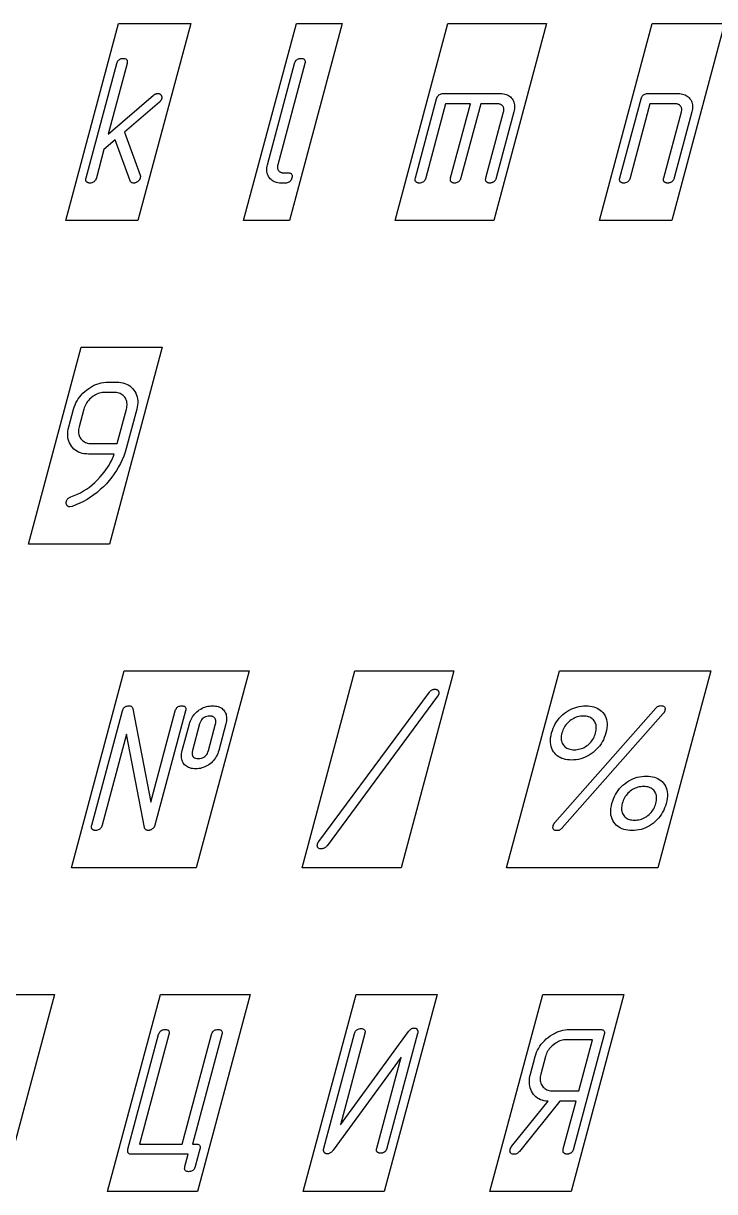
# Model space of a CAD drawing. Extents: x -1 to 349, y -110 to 9.
# Drawn here: x 90.4 to 129, y -110.4 to -45.3 of the extents above; entities that cross this region are included whole.
import ezdxf

# ---------------------------------------------------------------- set-up
doc = ezdxf.new("R2010")
doc.units = 0
for name, color, linetype in [('GOST_DIGIT', 3, 'CONTINUOUS'), ('GOST_FRAME', 4, 'CONTINUOUS'), ('GOST_LAT_LOW', 6, 'CONTINUOUS'), ('GOST_PUNCT', 5, 'CONTINUOUS'), ('GOST_SAMPLE', 2, 'CONTINUOUS')]:
    doc.layers.add(name, color=color, linetype=linetype)

msp = doc.modelspace()

# ---------------------------------------------------------------- linework, layer by layer
at = {"layer": 'GOST_DIGIT'}
for points in [[(93.1324, -72.196), (93.0094, -72.2209), (92.9898, -72.22), (92.971, -72.2173), (92.9529, -72.2127), (92.9356, -72.2063), (92.919, -72.1981), (92.9031, -72.188), (92.888, -72.1762), (92.8736, -72.1625), (92.8599, -72.1469), (92.847, -72.1296), (92.8354, -72.111), (92.8257, -72.092), (92.8178, -72.0725), (92.8118, -72.0525), (92.8077, -72.032), (92.8055, -72.011), (92.8052, -71.9895), (92.8067, -71.9674), (92.8101, -71.9449), (92.8154, -71.9219), (92.8276, -71.8834), (92.8427, -71.8475), (92.8607, -71.8143), (92.8817, -71.7837), (92.9056, -71.7558), (92.9325, -71.7306), (92.9623, -71.708), (92.995, -71.688), (93.0307, -71.6708), (93.0694, -71.6561), (93.2515, -71.5898), (93.4295, -71.5136), (93.6033, -71.4277), (93.7729, -71.3319), (93.9383, -71.2263), (94.0995, -71.111), (94.2566, -70.9858), (94.4094, -70.8508), (94.5581, -70.7061), (94.7026, -70.5515), (94.8175, -70.4176), (94.9241, -70.285), (95.0224, -70.1538), (95.1124, -70.0239), (95.194, -69.8953), (95.2673, -69.7681), (95.3323, -69.6422), (95.3889, -69.5176), (95.4372, -69.3944), (95.4772, -69.2724), (94.0569, -69.2724), (93.9322, -69.268), (93.814, -69.2548), (93.7021, -69.2328), (93.5967, -69.202), (93.4978, -69.1624), (93.4052, -69.114), (93.3191, -69.0567), (93.2394, -68.9907), (93.1661, -68.9159), (93.0993, -68.8322), (93.0406, -68.7422), (92.9916, -68.6482), (92.9525, -68.5502), (92.9231, -68.4482), (92.9036, -68.3422), (92.8938, -68.2322), (92.8938, -68.1183), (92.9036, -68.0003), (92.9232, -67.8784), (92.9526, -67.7525), (93.2152, -66.7724), (93.2529, -66.6481), (93.2986, -66.5276), (93.352, -66.4109), (93.4134, -66.298), (93.4826, -66.189), (93.5597, -66.0837), (93.6446, -65.9823), (93.7374, -65.8847), (93.8381, -65.7909), (93.9466, -65.701), (94.0597, -65.6174), (94.174, -65.5425), (94.2895, -65.4765), (94.4062, -65.4193), (94.5241, -65.3708), (94.6432, -65.3312), (94.7635, -65.3004), (94.8851, -65.2784), (95.0079, -65.2652), (95.1318, -65.2608), (95.6219, -65.2608), (95.7451, -65.2652), (95.8622, -65.2784), (95.9732, -65.3004), (96.0781, -65.3312), (96.1769, -65.3708), (96.2696, -65.4193), (96.3562, -65.4765), (96.4367, -65.5425), (96.5112, -65.6174), (96.5795, -65.701), (96.6398, -65.7909), (96.6902, -65.8847), (96.7307, -65.9823), (96.7613, -66.0837), (96.782, -66.189), (96.7928, -66.298), (96.7937, -66.4109), (96.7846, -66.5276), (96.7656, -66.6481), (96.7368, -66.7724), (96.1515, -68.9568), (96.0879, -69.1723), (96.014, -69.3837), (95.9296, -69.5909), (95.8348, -69.794), (95.7295, -69.9929), (95.6138, -70.1877), (95.4877, -70.3783), (95.3512, -70.5648), (95.2042, -70.7471), (95.0468, -70.9252), (94.8813, -71.0964), (94.71, -71.2578), (94.533, -71.4094), (94.3502, -71.5512), (94.1616, -71.6831), (93.9673, -71.8053), (93.7672, -71.9177), (93.5613, -72.0203), (93.3497, -72.113)], [(96.1637, -66.7724), (96.182, -66.694), (96.1941, -66.6181), (96.2, -66.5448), (96.1998, -66.4741), (96.1934, -66.4059), (96.1808, -66.3404), (96.162, -66.2774), (96.1371, -66.2169), (96.106, -66.1591), (96.0687, -66.1038), (96.0264, -66.0525), (95.9802, -66.0066), (95.93, -65.9662), (95.8758, -65.9311), (95.8178, -65.9014), (95.7557, -65.8771), (95.6898, -65.8582), (95.6199, -65.8447), (95.5461, -65.8366), (95.4683, -65.8339), (94.9783, -65.8339), (94.8991, -65.8366), (94.8211, -65.8447), (94.7442, -65.8582), (94.6684, -65.8771), (94.5937, -65.9014), (94.5202, -65.9311), (94.4478, -65.9662), (94.3765, -66.0066), (94.3064, -66.0525), (94.2373, -66.1038), (94.1712, -66.1591), (94.1099, -66.2169), (94.0532, -66.2774), (94.0012, -66.3404), (93.9539, -66.4059), (93.9114, -66.4741), (93.8735, -66.5448), (93.8404, -66.6181), (93.812, -66.694), (93.7883, -66.7724), (93.5257, -67.7525), (93.5078, -67.8294), (93.4962, -67.904), (93.4907, -67.9762), (93.4915, -68.0462), (93.4984, -68.1138), (93.5115, -68.1791), (93.5308, -68.242), (93.5563, -68.3027), (93.588, -68.361), (93.6259, -68.4169), (93.6686, -68.469), (93.7149, -68.5156), (93.7647, -68.5567), (93.8181, -68.5924), (93.875, -68.6225), (93.9354, -68.6472), (93.9994, -68.6664), (94.067, -68.6801), (94.1381, -68.6883), (94.2127, -68.691), (95.6496, -68.691)]]:
    msp.add_lwpolyline(points, close=True, dxfattribs=at)
at = {"layer": 'GOST_FRAME'}
for points in [[(95.7242, -45.2511), (99.7558, -45.2511), (96.8083, -56.2511), (92.7768, -56.2511)], [(105.6445, -45.2511), (108.2059, -45.2511), (105.2585, -56.2511), (102.697, -56.2511)], [(114.0946, -45.2511), (119.5963, -45.2511), (116.6488, -56.2511), (111.1472, -56.2511)], [(125.4933, -45.2511), (129.5249, -45.2511), (126.5774, -56.2511), (122.5459, -56.2511)], [(93.6445, -63.3043), (98.1661, -63.3043), (95.2186, -74.3043), (90.697, -74.3043)], [(96.0431, -81.3574), (103.0066, -81.3574), (100.0591, -92.3574), (93.0957, -92.3574)], [(108.9119, -81.3574), (114.4302, -81.3574), (111.4827, -92.3574), (105.9645, -92.3574)], [(120.3106, -81.3574), (128.7524, -81.3574), (125.805, -92.3574), (117.3631, -92.3574)], [(87.1461, -99.4106), (92.1577, -99.4106), (89.2103, -110.4106), (84.1987, -110.4106)], [(98.0631, -99.4106), (103.0747, -99.4106), (100.1272, -110.4106), (95.1156, -110.4106)], [(108.9717, -99.4106), (113.4933, -99.4106), (110.5459, -110.4106), (106.0243, -110.4106)], [(119.382, -99.4106), (123.9119, -99.4106), (120.9645, -110.4106), (116.4346, -110.4106)]]:
    msp.add_lwpolyline(points, close=True, dxfattribs=at)
at = {"layer": 'GOST_LAT_LOW'}
for points in [[(98.0025, -49.6495), (96.054, -51.3106), (96.9369, -53.7193), (96.939, -53.7298), (96.9406, -53.7415), (96.9417, -53.7544), (96.9423, -53.7684), (96.9425, -53.7836), (96.9422, -53.8), (96.9414, -53.8175), (96.9401, -53.8362), (96.9384, -53.8561), (96.9361, -53.8771), (96.9295, -53.8985), (96.9211, -53.9194), (96.9111, -53.94), (96.8993, -53.9601), (96.8858, -53.9799), (96.8705, -53.9992), (96.8536, -54.0181), (96.8349, -54.0365), (96.8146, -54.0546), (96.7925, -54.0723), (96.7695, -54.0888), (96.7465, -54.1037), (96.7235, -54.1167), (96.7004, -54.1281), (96.6774, -54.1377), (96.6542, -54.1455), (96.6311, -54.1516), (96.6079, -54.156), (96.5847, -54.1586), (96.5615, -54.1595), (96.5342, -54.1581), (96.5087, -54.1542), (96.4852, -54.1475), (96.4635, -54.1382), (96.4437, -54.1262), (96.4258, -54.1116), (96.4097, -54.0944), (96.3955, -54.0744), (96.3832, -54.0518), (96.3728, -54.0266), (95.5374, -51.7508), (94.911, -52.2907), (94.4882, -53.8688), (94.4705, -53.924), (94.4485, -53.9734), (94.4223, -54.017), (94.3918, -54.0548), (94.3571, -54.0868), (94.3181, -54.113), (94.2749, -54.1333), (94.2274, -54.1478), (94.1756, -54.1566), (94.1196, -54.1595), (94.0999, -54.1588), (94.0808, -54.1568), (94.0622, -54.1535), (94.044, -54.1488), (94.0265, -54.1429), (94.0094, -54.1355), (93.9929, -54.1269), (93.9768, -54.1169), (93.9613, -54.1056), (93.9464, -54.093), (93.9328, -54.0788), (93.9216, -54.0628), (93.9127, -54.0449), (93.9061, -54.0252), (93.9018, -54.0037), (93.8998, -53.9804), (93.9002, -53.9552), (93.9028, -53.9282), (93.9078, -53.8994), (93.9151, -53.8688), (95.6243, -47.49), (95.6415, -47.4364), (95.6628, -47.3884), (95.6883, -47.346), (95.7179, -47.3093), (95.7516, -47.2782), (95.7895, -47.2528), (95.8315, -47.2331), (95.8777, -47.2189), (95.9279, -47.2105), (95.9823, -47.2076), (96.0368, -47.2105), (96.084, -47.2189), (96.1238, -47.2331), (96.1563, -47.2528), (96.1814, -47.2782), (96.1993, -47.3093), (96.2098, -47.346), (96.213, -47.3884), (96.2088, -47.4364), (96.1974, -47.49), (95.1403, -51.4352), (97.6835, -49.2591), (97.7071, -49.2402), (97.7306, -49.2233), (97.7542, -49.2083), (97.7776, -49.1953), (97.8011, -49.1844), (97.8245, -49.1754), (97.8479, -49.1684), (97.8712, -49.1635), (97.8945, -49.1605), (97.9178, -49.1595), (97.9405, -49.1604), (97.9622, -49.1631), (97.9828, -49.1677), (98.0023, -49.1741), (98.0207, -49.1823), (98.0381, -49.1924), (98.0544, -49.2042), (98.0696, -49.2179), (98.0837, -49.2335), (98.0968, -49.2508), (98.1084, -49.2694), (98.1182, -49.2884), (98.126, -49.3079), (98.132, -49.3279), (98.1361, -49.3484), (98.1383, -49.3694), (98.1386, -49.3909), (98.1371, -49.413), (98.1337, -49.4355), (98.1284, -49.4585), (98.1219, -49.4798), (98.1141, -49.5007), (98.1049, -49.521), (98.0944, -49.5409), (98.0824, -49.5602), (98.0692, -49.5791), (98.0545, -49.5974), (98.0385, -49.6153), (98.0212, -49.6326)], [(105.0282, -54.1595), (104.7791, -54.1595), (104.6964, -54.1565), (104.6178, -54.1475), (104.5433, -54.1326), (104.473, -54.1116), (104.4067, -54.0847), (104.3445, -54.0518), (104.2864, -54.013), (104.2323, -53.9681), (104.1824, -53.9173), (104.1366, -53.8605), (104.0961, -53.7994), (104.0623, -53.7359), (104.0352, -53.6699), (104.0147, -53.6013), (104.0008, -53.5303), (103.9936, -53.4568), (103.993, -53.3808), (103.9991, -53.3023), (104.0118, -53.2213), (104.0312, -53.1379), (105.5445, -47.49), (105.5618, -47.4364), (105.5834, -47.3884), (105.6093, -47.346), (105.6395, -47.3093), (105.674, -47.2782), (105.7128, -47.2528), (105.7558, -47.2331), (105.8032, -47.2189), (105.8549, -47.2105), (105.9109, -47.2076), (105.9638, -47.2105), (106.0095, -47.2189), (106.0481, -47.2331), (106.0795, -47.2528), (106.1038, -47.2782), (106.1209, -47.3093), (106.1308, -47.346), (106.1336, -47.3884), (106.1292, -47.4364), (106.1176, -47.49), (104.6043, -53.1379), (104.5955, -53.1755), (104.5896, -53.2118), (104.5867, -53.2469), (104.5866, -53.2807), (104.5895, -53.3133), (104.5952, -53.3447), (104.6039, -53.3748), (104.6155, -53.4037), (104.63, -53.4313), (104.6474, -53.4576), (104.6672, -53.4821), (104.6889, -53.504), (104.7126, -53.5233), (104.7382, -53.54), (104.7658, -53.5542), (104.7953, -53.5658), (104.8267, -53.5748), (104.8601, -53.5812), (104.8954, -53.5851), (104.9326, -53.5864), (105.1818, -53.5864), (105.2363, -53.5892), (105.2834, -53.5977), (105.3232, -53.6118), (105.3557, -53.6316), (105.3809, -53.657), (105.3987, -53.688), (105.4093, -53.7248), (105.4124, -53.7671), (105.4083, -53.8151), (105.3968, -53.8688), (105.3791, -53.924), (105.3572, -53.9734), (105.3309, -54.017), (105.3005, -54.0548), (105.2657, -54.0868), (105.2267, -54.113), (105.1835, -54.1333), (105.136, -54.1478), (105.0843, -54.1566)], [(116.4186, -54.1595), (116.3989, -54.1588), (116.3798, -54.1568), (116.3612, -54.1535), (116.343, -54.1488), (116.3255, -54.1429), (116.3084, -54.1355), (116.2919, -54.1269), (116.2758, -54.1169), (116.2604, -54.1056), (116.2454, -54.093), (116.2318, -54.0788), (116.2206, -54.0628), (116.2117, -54.0449), (116.2051, -54.0252), (116.2008, -54.0037), (116.1988, -53.9804), (116.1992, -53.9552), (116.2018, -53.9282), (116.2068, -53.8994), (116.2141, -53.8688), (117.2, -50.1894), (117.2088, -50.1518), (117.2147, -50.1154), (117.2176, -50.0804), (117.2177, -50.0465), (117.2148, -50.0139), (117.2091, -49.9826), (117.2004, -49.9525), (117.1888, -49.9236), (117.1743, -49.896), (117.1569, -49.8696), (117.1371, -49.8451), (117.1154, -49.8233), (117.0917, -49.8039), (117.0661, -49.7872), (117.0385, -49.773), (117.009, -49.7615), (116.9776, -49.7525), (116.9442, -49.746), (116.9089, -49.7422), (116.8717, -49.7409), (115.9248, -49.7409), (114.8188, -53.8688), (114.8011, -53.924), (114.7794, -53.9734), (114.7536, -54.017), (114.7237, -54.0548), (114.6897, -54.0868), (114.6517, -54.113), (114.6095, -54.1333), (114.5632, -54.1478), (114.5129, -54.1566), (114.4585, -54.1595), (114.4372, -54.1588), (114.4167, -54.1568), (114.3968, -54.1535), (114.3776, -54.1488), (114.3591, -54.1429), (114.3413, -54.1355), (114.3242, -54.1269), (114.3077, -54.1169), (114.292, -54.1056), (114.2769, -54.093), (114.2634, -54.0788), (114.2522, -54.0628), (114.2432, -54.0449), (114.2366, -54.0252), (114.2323, -54.0037), (114.2304, -53.9804), (114.2307, -53.9552), (114.2334, -53.9282), (114.2384, -53.8994), (114.2457, -53.8688), (115.3517, -49.7409), (113.9647, -49.7409), (112.8586, -53.8688), (112.841, -53.924), (112.8193, -53.9734), (112.7935, -54.017), (112.7636, -54.0548), (112.7296, -54.0868), (112.6915, -54.113), (112.6494, -54.1333), (112.6031, -54.1478), (112.5528, -54.1566), (112.4983, -54.1595), (112.4771, -54.1588), (112.4565, -54.1568), (112.4367, -54.1535), (112.4175, -54.1488), (112.399, -54.1429), (112.3812, -54.1355), (112.364, -54.1269), (112.3476, -54.1169), (112.3319, -54.1056), (112.3168, -54.093), (112.3033, -54.0788), (112.292, -54.0628), (112.2831, -54.0449), (112.2765, -54.0252), (112.2722, -54.0037), (112.2702, -53.9804), (112.2706, -53.9552), (112.2733, -53.9282), (112.2782, -53.8994), (112.2855, -53.8688), (113.4673, -49.4585), (113.485, -49.4032), (113.5069, -49.3538), (113.5332, -49.3102), (113.5636, -49.2724), (113.5984, -49.2404), (113.6374, -49.2143), (113.6806, -49.1939), (113.7281, -49.1794), (113.7798, -49.1707), (113.8359, -49.1678), (117.0252, -49.1678), (117.1094, -49.1707), (117.1893, -49.1796), (117.2649, -49.1943), (117.3362, -49.215), (117.4031, -49.2415), (117.4657, -49.2739), (117.524, -49.3123), (117.578, -49.3565), (117.6276, -49.4066), (117.673, -49.4626), (117.7128, -49.523), (117.746, -49.586), (117.7726, -49.6519), (117.7926, -49.7204), (117.8059, -49.7917), (117.8126, -49.8658), (117.8127, -49.9426), (117.8061, -50.0221), (117.7929, -50.1044), (117.7731, -50.1894), (116.7872, -53.8688), (116.779, -53.8963), (116.7696, -53.9226), (116.759, -53.9475), (116.7472, -53.9711), (116.7341, -53.9934), (116.7198, -54.0143), (116.7043, -54.0339), (116.6876, -54.0522), (116.6696, -54.0691), (116.6504, -54.0847), (116.6303, -54.0989), (116.6095, -54.1116), (116.588, -54.1228), (116.5658, -54.1326), (116.543, -54.1408), (116.5195, -54.1475), (116.4953, -54.1527), (116.4704, -54.1565), (116.4448, -54.1587)], [(126.3472, -54.1595), (126.3259, -54.1588), (126.3054, -54.1568), (126.2855, -54.1535), (126.2663, -54.1488), (126.2478, -54.1429), (126.23, -54.1355), (126.2129, -54.1269), (126.1964, -54.1169), (126.1807, -54.1056), (126.1656, -54.093), (126.1521, -54.0788), (126.1409, -54.0628), (126.1319, -54.0449), (126.1253, -54.0252), (126.121, -54.0037), (126.1191, -53.9804), (126.1194, -53.9552), (126.1221, -53.9282), (126.1271, -53.8994), (126.1344, -53.8688), (127.1203, -50.1894), (127.129, -50.1518), (127.1349, -50.1154), (127.1379, -50.0804), (127.1379, -50.0465), (127.1351, -50.0139), (127.1293, -49.9826), (127.1207, -49.9525), (127.1091, -49.9236), (127.0946, -49.896), (127.0772, -49.8696), (127.0574, -49.8451), (127.0356, -49.8233), (127.012, -49.8039), (126.9863, -49.7872), (126.9588, -49.773), (126.9293, -49.7615), (126.8978, -49.7525), (126.8645, -49.746), (126.8292, -49.7422), (126.7919, -49.7409), (125.3634, -49.7409), (124.2573, -53.8688), (124.2397, -53.924), (124.218, -53.9734), (124.1922, -54.017), (124.1623, -54.0548), (124.1283, -54.0868), (124.0902, -54.113), (124.048, -54.1333), (124.0018, -54.1478), (123.9514, -54.1566), (123.897, -54.1595), (123.8758, -54.1588), (123.8552, -54.1568), (123.8353, -54.1535), (123.8161, -54.1488), (123.7976, -54.1429), (123.7798, -54.1355), (123.7627, -54.1269), (123.7463, -54.1169), (123.7305, -54.1056), (123.7155, -54.093), (123.7019, -54.0788), (123.6907, -54.0628), (123.6818, -54.0449), (123.6752, -54.0252), (123.6709, -54.0037), (123.6689, -53.9804), (123.6693, -53.9552), (123.6719, -53.9282), (123.6769, -53.8994), (123.6842, -53.8688), (124.8659, -49.4585), (124.8836, -49.4032), (124.9056, -49.3538), (124.9318, -49.3102), (124.9623, -49.2724), (124.997, -49.2404), (125.036, -49.2143), (125.0793, -49.1939), (125.1268, -49.1794), (125.1785, -49.1707), (125.2345, -49.1678), (126.9455, -49.1678), (127.0298, -49.1707), (127.1098, -49.1796), (127.1856, -49.1943), (127.2571, -49.215), (127.3244, -49.2415), (127.3875, -49.2739), (127.4463, -49.3123), (127.5009, -49.3565), (127.5513, -49.4066), (127.5974, -49.4626), (127.638, -49.523), (127.672, -49.586), (127.6992, -49.6519), (127.7197, -49.7204), (127.7335, -49.7917), (127.7405, -49.8658), (127.7409, -49.9426), (127.7345, -50.0221), (127.7214, -50.1044), (127.7017, -50.1894), (126.7158, -53.8688), (126.7076, -53.8963), (126.6982, -53.9226), (126.6876, -53.9475), (126.6757, -53.9711), (126.6627, -53.9934), (126.6484, -54.0143), (126.6329, -54.0339), (126.6161, -54.0522), (126.5982, -54.0691), (126.579, -54.0847), (126.5589, -54.0989), (126.5381, -54.1116), (126.5166, -54.1228), (126.4944, -54.1326), (126.4716, -54.1408), (126.4481, -54.1475), (126.4239, -54.1527), (126.399, -54.1565), (126.3734, -54.1587)]]:
    msp.add_lwpolyline(points, close=True, dxfattribs=at)
at = {"layer": 'GOST_PUNCT'}
for points in [[(113.5234, -82.7824), (107.3522, -91.1213), (107.3304, -91.1484), (107.3066, -91.1734), (107.281, -91.1963), (107.2534, -91.2169), (107.224, -91.2355), (107.1926, -91.2518), (107.1593, -91.266), (107.1241, -91.2781), (107.087, -91.288), (107.048, -91.2957), (106.9919, -91.2929), (106.9433, -91.2844), (106.9023, -91.2703), (106.8687, -91.2505), (106.8426, -91.2251), (106.824, -91.194), (106.8129, -91.1573), (106.8093, -91.115), (106.8132, -91.0669), (106.8246, -91.0133), (106.8285, -91.0001), (106.833, -90.987), (106.8381, -90.9742), (106.8438, -90.9615), (106.8502, -90.9489), (106.8571, -90.9365), (106.8647, -90.9243), (106.8729, -90.9123), (106.8818, -90.9004), (106.8912, -90.8887), (113.0625, -82.5498), (113.0838, -82.5243), (113.1069, -82.5007), (113.1318, -82.4791), (113.1585, -82.4595), (113.1869, -82.4419), (113.2172, -82.4262), (113.2493, -82.4126), (113.2831, -82.401), (113.3187, -82.3914), (113.3562, -82.3837), (113.3805, -82.3845), (113.4037, -82.3867), (113.4258, -82.3904), (113.4467, -82.3957), (113.4664, -82.4024), (113.485, -82.4106), (113.5025, -82.4203), (113.5188, -82.4316), (113.5339, -82.4443), (113.5479, -82.4585), (113.5604, -82.4739), (113.5708, -82.4904), (113.5792, -82.5078), (113.5856, -82.5262), (113.59, -82.5457), (113.5924, -82.5661), (113.5927, -82.5875), (113.5911, -82.61), (113.5874, -82.6334), (113.5817, -82.6578), (113.578, -82.671), (113.5737, -82.6841), (113.569, -82.6969), (113.5639, -82.7096), (113.5583, -82.7222), (113.5522, -82.7346), (113.5457, -82.7468), (113.5387, -82.7588), (113.5313, -82.7707)], [(97.387, -90.2658), (97.352, -90.2641), (97.3201, -90.2591), (97.2911, -90.2508), (97.2653, -90.2392), (97.2424, -90.2243), (97.2227, -90.206), (97.2059, -90.1844), (97.1923, -90.1595), (97.1817, -90.1312), (97.1741, -90.0997), (96.1669, -84.9003), (94.8071, -89.9751), (94.7895, -90.0303), (94.7678, -90.0797), (94.742, -90.1233), (94.7121, -90.1611), (94.6781, -90.1931), (94.64, -90.2193), (94.5979, -90.2396), (94.5516, -90.2542), (94.5013, -90.2629), (94.4468, -90.2658), (94.4256, -90.2651), (94.405, -90.2631), (94.3852, -90.2598), (94.366, -90.2551), (94.3475, -90.2492), (94.3297, -90.2419), (94.3125, -90.2332), (94.2961, -90.2233), (94.2804, -90.212), (94.2653, -90.1993), (94.2518, -90.1851), (94.2405, -90.1691), (94.2316, -90.1512), (94.225, -90.1316), (94.2207, -90.11), (94.2187, -90.0867), (94.2191, -90.0615), (94.2218, -90.0346), (94.2267, -90.0057), (94.234, -89.9751), (95.9432, -83.5963), (95.9605, -83.5427), (95.9821, -83.4947), (96.008, -83.4523), (96.0382, -83.4156), (96.0726, -83.3846), (96.1114, -83.3591), (96.1545, -83.3394), (96.2019, -83.3252), (96.2536, -83.3168), (96.3096, -83.314), (96.3431, -83.3156), (96.3739, -83.3206), (96.402, -83.3289), (96.4274, -83.3405), (96.45, -83.3555), (96.47, -83.3738), (96.4872, -83.3953), (96.5017, -83.4203), (96.5135, -83.4485), (96.5225, -83.4801), (97.5297, -88.6794), (98.8917, -83.5963), (98.9089, -83.5427), (98.9303, -83.4947), (98.9557, -83.4523), (98.9853, -83.4156), (99.0191, -83.3846), (99.0569, -83.3591), (99.0989, -83.3394), (99.1451, -83.3252), (99.1954, -83.3168), (99.2498, -83.314), (99.3043, -83.3168), (99.3514, -83.3252), (99.3912, -83.3394), (99.4237, -83.3591), (99.4489, -83.3846), (99.4667, -83.4156), (99.4772, -83.4523), (99.4804, -83.4947), (99.4763, -83.5427), (99.4648, -83.5963), (97.7556, -89.9751), (97.7486, -89.998), (97.7398, -90.0204), (97.7294, -90.0422), (97.7173, -90.0635), (97.7036, -90.0841), (97.6882, -90.1042), (97.6711, -90.1236), (97.6523, -90.1425), (97.6319, -90.1608), (97.6097, -90.1786), (97.5869, -90.1951), (97.5641, -90.21), (97.5415, -90.223), (97.519, -90.2344), (97.4967, -90.244), (97.4745, -90.2518), (97.4524, -90.2579), (97.4305, -90.2623), (97.4087, -90.2649)], [(100.0277, -86.8272), (99.9388, -86.8244), (99.8549, -86.8159), (99.7761, -86.8018), (99.7022, -86.7821), (99.6334, -86.7566), (99.5695, -86.7256), (99.5107, -86.6889), (99.4568, -86.6465), (99.408, -86.5985), (99.3641, -86.5449), (99.3261, -86.4866), (99.2946, -86.4249), (99.2697, -86.3597), (99.2514, -86.291), (99.2397, -86.2189), (99.2345, -86.1432), (99.236, -86.064), (99.244, -85.9814), (99.2586, -85.8953), (99.2798, -85.8056), (99.6759, -84.3272), (99.7024, -84.2392), (99.7337, -84.1545), (99.7698, -84.0731), (99.8108, -83.995), (99.8566, -83.9203), (99.9073, -83.8488), (99.9628, -83.7807), (100.0231, -83.7159), (100.0883, -83.6545), (100.1583, -83.5963), (100.2316, -83.5427), (100.3067, -83.4947), (100.3834, -83.4523), (100.4619, -83.4156), (100.5421, -83.3846), (100.6241, -83.3591), (100.7077, -83.3394), (100.7931, -83.3252), (100.8802, -83.3168), (100.969, -83.314), (101.0563, -83.3168), (101.1388, -83.3252), (101.2164, -83.3394), (101.2892, -83.3591), (101.3571, -83.3846), (101.4202, -83.4156), (101.4785, -83.4523), (101.5319, -83.4947), (101.5805, -83.5427), (101.6243, -83.5963), (101.6624, -83.6545), (101.6939, -83.7159), (101.7189, -83.7807), (101.7374, -83.8488), (101.7493, -83.9203), (101.7547, -83.995), (101.7535, -84.0731), (101.7458, -84.1545), (101.7316, -84.2392), (101.7108, -84.3272), (101.3147, -85.8056), (101.2879, -85.8953), (101.2563, -85.9814), (101.22, -86.064), (101.1791, -86.1432), (101.1334, -86.2189), (101.083, -86.291), (101.0279, -86.3597), (100.968, -86.4249), (100.9035, -86.4866), (100.8342, -86.5449), (100.7617, -86.5985), (100.6874, -86.6465), (100.6113, -86.6889), (100.5333, -86.7256), (100.4536, -86.7566), (100.372, -86.7821), (100.2886, -86.8018), (100.2034, -86.8159), (100.1165, -86.8244)], [(120.9879, -86.3372), (120.8709, -86.3335), (120.759, -86.3223), (120.6523, -86.3036), (120.5507, -86.2774), (120.4544, -86.2438), (120.3631, -86.2027), (120.2771, -86.1541), (120.1962, -86.098), (120.1204, -86.0345), (120.0498, -85.9635), (119.9829, -85.8773), (119.9272, -85.785), (119.8825, -85.6866), (119.849, -85.5821), (119.8266, -85.4713), (119.8153, -85.3545), (119.8151, -85.2315), (119.8261, -85.1023), (119.8481, -84.967), (119.8813, -84.8256), (119.9209, -84.6936), (119.9676, -84.5666), (120.0215, -84.4447), (120.0824, -84.3279), (120.1505, -84.2162), (120.2257, -84.1095), (120.308, -84.0078), (120.3974, -83.9113), (120.4939, -83.8198), (120.5975, -83.7334), (120.706, -83.6537), (120.8171, -83.5824), (120.9307, -83.5195), (121.0469, -83.465), (121.1656, -83.4188), (121.2869, -83.3811), (121.4108, -83.3517), (121.5373, -83.3307), (121.6663, -83.3181), (121.798, -83.314), (121.9165, -83.3177), (122.0295, -83.3289), (122.137, -83.3476), (122.2391, -83.3738), (122.3356, -83.4074), (122.4267, -83.4485), (122.5123, -83.4971), (122.5923, -83.5532), (122.6669, -83.6167), (122.736, -83.6877), (122.8025, -83.7753), (122.8579, -83.8688), (122.9023, -83.968), (122.9357, -84.0731), (122.9581, -84.184), (122.9694, -84.3007), (122.9698, -84.4232), (122.959, -84.5515), (122.9373, -84.6856), (122.9045, -84.8256), (122.865, -84.9576), (122.8184, -85.0846), (122.7647, -85.2064), (122.7041, -85.3233), (122.6364, -85.435), (122.5617, -85.5417), (122.4799, -85.6433), (122.3911, -85.7399), (122.2953, -85.8314), (122.1925, -85.9178), (122.0847, -85.9975), (121.9741, -86.0688), (121.8607, -86.1317), (121.7444, -86.1862), (121.6254, -86.2324), (121.5035, -86.2701), (121.3788, -86.2995), (121.2513, -86.3204), (121.121, -86.333)], [(126.1008, -83.7458), (120.4714, -90.1246), (120.4464, -90.153), (120.4208, -90.1784), (120.3944, -90.2008), (120.3673, -90.2203), (120.3396, -90.2367), (120.3112, -90.2502), (120.282, -90.2606), (120.2522, -90.2681), (120.2217, -90.2726), (120.1905, -90.2741), (120.1344, -90.2712), (120.0859, -90.2625), (120.045, -90.2479), (120.0116, -90.2276), (119.9857, -90.2014), (119.9673, -90.1694), (119.9565, -90.1316), (119.9533, -90.088), (119.9575, -90.0386), (119.9694, -89.9834), (119.9743, -89.9669), (119.9802, -89.9505), (119.987, -89.9343), (119.9948, -89.9183), (120.0035, -89.9024), (120.0132, -89.8867), (120.0238, -89.8712), (120.0354, -89.8558), (120.048, -89.8406), (120.0615, -89.8256), (125.6909, -83.4468), (125.7155, -83.42), (125.7407, -83.396), (125.7668, -83.3748), (125.7935, -83.3565), (125.821, -83.3409), (125.8493, -83.3282), (125.8783, -83.3184), (125.908, -83.3113), (125.9384, -83.3071), (125.9696, -83.3056), (126.0256, -83.3086), (126.0741, -83.3173), (126.1151, -83.3318), (126.1485, -83.3522), (126.1744, -83.3783), (126.1927, -83.4103), (126.2035, -83.4481), (126.2068, -83.4917), (126.2025, -83.5411), (126.1907, -83.5963), (126.1862, -83.6113), (126.1807, -83.6262), (126.1742, -83.6412), (126.1667, -83.6561), (126.1582, -83.6711), (126.1487, -83.686), (126.1383, -83.701), (126.1268, -83.7159), (126.1143, -83.7309)], [(101.1377, -84.3272), (101.1466, -84.2897), (101.1525, -84.2535), (101.1556, -84.2186), (101.1559, -84.185), (101.1533, -84.1528), (101.1479, -84.1219), (101.1396, -84.0924), (101.1285, -84.0641), (101.1145, -84.0372), (101.0977, -84.0116), (101.0785, -83.988), (101.0572, -83.9668), (101.034, -83.9481), (101.0088, -83.9319), (100.9816, -83.9182), (100.9523, -83.907), (100.9211, -83.8983), (100.8879, -83.892), (100.8527, -83.8883), (100.8155, -83.887), (100.7291, -83.8914), (100.6493, -83.9047), (100.5761, -83.9267), (100.5096, -83.9575), (100.4496, -83.9971), (100.3963, -84.0455), (100.3496, -84.1027), (100.3094, -84.1688), (100.2759, -84.2436), (100.249, -84.3272), (99.8529, -85.8056), (99.8345, -85.8909), (99.8276, -85.9671), (99.832, -86.0344), (99.8477, -86.0927), (99.8749, -86.142), (99.9134, -86.1824), (99.9633, -86.2138), (100.0246, -86.2362), (100.0972, -86.2497), (100.1812, -86.2542), (100.2661, -86.2497), (100.3445, -86.2362), (100.4165, -86.2138), (100.4822, -86.1824), (100.5414, -86.142), (100.5943, -86.0927), (100.6407, -86.0344), (100.6807, -85.9671), (100.7144, -85.8909), (100.7416, -85.8056)], [(121.6444, -83.887), (121.5637, -83.8897), (121.4844, -83.8975), (121.4066, -83.9106), (121.3302, -83.9289), (121.2552, -83.9525), (121.1816, -83.9812), (121.1095, -84.0152), (121.0387, -84.0545), (120.9694, -84.099), (120.9015, -84.1487), (120.8366, -84.2025), (120.7762, -84.2595), (120.7202, -84.3195), (120.6688, -84.3826), (120.6218, -84.4487), (120.5793, -84.5179), (120.5414, -84.5902), (120.5079, -84.6656), (120.4789, -84.7441), (120.4544, -84.8256), (120.4347, -84.9086), (120.4212, -84.9884), (120.4138, -85.0648), (120.4126, -85.1379), (120.4174, -85.2076), (120.4284, -85.2741), (120.4455, -85.3372), (120.4687, -85.397), (120.498, -85.4535), (120.5335, -85.5066), (120.5743, -85.5556), (120.6195, -85.5993), (120.6691, -85.638), (120.7232, -85.6714), (120.7818, -85.6998), (120.8448, -85.7229), (120.9123, -85.7409), (120.9842, -85.7538), (121.0606, -85.7615), (121.1414, -85.7641), (121.2252, -85.7615), (121.307, -85.7538), (121.3868, -85.7409), (121.4648, -85.7229), (121.5407, -85.6998), (121.6148, -85.6714), (121.6869, -85.638), (121.757, -85.5993), (121.8252, -85.5556), (121.8915, -85.5066), (121.9546, -85.4535), (122.0136, -85.397), (122.0682, -85.3372), (122.1186, -85.2741), (122.1647, -85.2076), (122.2066, -85.1379), (122.2442, -85.0648), (122.2775, -84.9884), (122.3066, -84.9086), (122.3315, -84.8256), (122.3507, -84.7441), (122.3638, -84.6656), (122.371, -84.5902), (122.372, -84.5179), (122.367, -84.4487), (122.356, -84.3826), (122.3389, -84.3195), (122.3157, -84.2595), (122.2865, -84.2025), (122.2512, -84.1487), (122.2107, -84.099), (122.1656, -84.0545), (122.1161, -84.0152), (122.0622, -83.9812), (122.0037, -83.9525), (121.9408, -83.9289), (121.8734, -83.9106), (121.8016, -83.8975), (121.7252, -83.8897)], [(124.3516, -90.2741), (124.2346, -90.2703), (124.1228, -90.2588), (124.0162, -90.2397), (123.9148, -90.213), (123.8186, -90.1786), (123.7277, -90.1365), (123.6419, -90.0869), (123.5613, -90.0296), (123.4859, -89.9646), (123.4158, -89.892), (123.3485, -89.8074), (123.2924, -89.7163), (123.2476, -89.6187), (123.2139, -89.5146), (123.1914, -89.4041), (123.1802, -89.287), (123.1801, -89.1635), (123.1913, -89.0336), (123.2137, -88.8971), (123.2472, -88.7542), (123.2869, -88.6221), (123.3336, -88.495), (123.3875, -88.3729), (123.4485, -88.2558), (123.5167, -88.1437), (123.592, -88.0365), (123.6744, -87.9344), (123.764, -87.8372), (123.8607, -87.745), (123.9646, -87.6578), (124.0733, -87.5773), (124.1845, -87.5053), (124.2983, -87.4418), (124.4146, -87.3867), (124.5335, -87.3401), (124.6549, -87.302), (124.7789, -87.2723), (124.9054, -87.2512), (125.0345, -87.2385), (125.1661, -87.2342), (125.2861, -87.238), (125.4003, -87.2492), (125.5087, -87.2679), (125.6112, -87.294), (125.7079, -87.3277), (125.7988, -87.3688), (125.8839, -87.4174), (125.9632, -87.4734), (126.0366, -87.537), (126.1042, -87.608), (126.1706, -87.6957), (126.226, -87.7894), (126.2703, -87.889), (126.3036, -87.9947), (126.3257, -88.1063), (126.3368, -88.2239), (126.3368, -88.3475), (126.3258, -88.4771), (126.3037, -88.6126), (126.2705, -88.7542), (126.2309, -88.8862), (126.1843, -89.0133), (126.1306, -89.1354), (126.0698, -89.2525), (126.0021, -89.3646), (125.9272, -89.4718), (125.8453, -89.5739), (125.7564, -89.6711), (125.6603, -89.7633), (125.5573, -89.8505), (125.4493, -89.931), (125.3385, -90.003), (125.2249, -90.0665), (125.1086, -90.1216), (124.9894, -90.1682), (124.8674, -90.2063), (124.7427, -90.236), (124.6151, -90.2571), (124.4847, -90.2699)], [(125.0103, -87.8156), (124.9281, -87.8182), (124.8476, -87.8261), (124.7687, -87.8392), (124.6915, -87.8575), (124.6159, -87.881), (124.5421, -87.9098), (124.4699, -87.9438), (124.3994, -87.9831), (124.3305, -88.0275), (124.2633, -88.0772), (124.1992, -88.1311), (124.1395, -88.188), (124.0841, -88.248), (124.0332, -88.3111), (123.9867, -88.3773), (123.9446, -88.4465), (123.9069, -88.5188), (123.8736, -88.5942), (123.8448, -88.6726), (123.8203, -88.7542), (123.8011, -88.8357), (123.7879, -88.9141), (123.7808, -88.9895), (123.7798, -89.0618), (123.7847, -89.131), (123.7958, -89.1972), (123.8129, -89.2603), (123.8361, -89.3203), (123.8653, -89.3772), (123.9006, -89.4311), (123.9411, -89.4808), (123.9861, -89.5252), (124.0356, -89.5645), (124.0896, -89.5985), (124.148, -89.6273), (124.211, -89.6508), (124.2783, -89.6691), (124.3502, -89.6822), (124.4266, -89.6901), (124.5074, -89.6927), (124.5896, -89.6901), (124.6702, -89.6822), (124.749, -89.6691), (124.8262, -89.6508), (124.9018, -89.6273), (124.9756, -89.5985), (125.0478, -89.5645), (125.1184, -89.5252), (125.1872, -89.4808), (125.2544, -89.4311), (125.3185, -89.3772), (125.3783, -89.3203), (125.4336, -89.2603), (125.4845, -89.1972), (125.531, -89.131), (125.5731, -89.0618), (125.6108, -88.9895), (125.6441, -88.9141), (125.6729, -88.8357), (125.6974, -88.7542), (125.7166, -88.6726), (125.7298, -88.5942), (125.7369, -88.5188), (125.738, -88.4465), (125.733, -88.3773), (125.7219, -88.3111), (125.7048, -88.248), (125.6816, -88.188), (125.6524, -88.1311), (125.6171, -88.0772), (125.5766, -88.0275), (125.5316, -87.9831), (125.4821, -87.9438), (125.4281, -87.9098), (125.3697, -87.881), (125.3068, -87.8575), (125.2394, -87.8392), (125.1675, -87.8261), (125.0912, -87.8182)]]:
    msp.add_lwpolyline(points, close=True, dxfattribs=at)
at = {"layer": 'GOST_SAMPLE'}
for points in [[(99.6344, -109.299), (99.5815, -109.2962), (99.5358, -109.2877), (99.4972, -109.2736), (99.4658, -109.2538), (99.4415, -109.2284), (99.4244, -109.1973), (99.4145, -109.1606), (99.4117, -109.1183), (99.4161, -109.0703), (99.4277, -109.0166), (99.6124, -108.3272), (96.4646, -108.3272), (96.4101, -108.3243), (96.363, -108.3156), (96.3233, -108.3011), (96.291, -108.2807), (96.266, -108.2546), (96.2484, -108.2226), (96.2382, -108.1848), (96.2353, -108.1412), (96.2399, -108.0918), (96.2517, -108.0365), (97.9631, -101.6495), (97.9804, -101.5958), (98.002, -101.5478), (98.0279, -101.5055), (98.0581, -101.4688), (98.0926, -101.4377), (98.1314, -101.4123), (98.1744, -101.3925), (98.2218, -101.3784), (98.2735, -101.3699), (98.3295, -101.3671), (98.3824, -101.3699), (98.4281, -101.3784), (98.4667, -101.3925), (98.4981, -101.4123), (98.5224, -101.4377), (98.5395, -101.4688), (98.5494, -101.5055), (98.5522, -101.5478), (98.5478, -101.5958), (98.5362, -101.6495), (96.9005, -107.7542), (99.2759, -107.7542), (100.9117, -101.6495), (100.9289, -101.5958), (100.9505, -101.5478), (100.9764, -101.5055), (101.0066, -101.4688), (101.0411, -101.4377), (101.0799, -101.4123), (101.123, -101.3925), (101.1703, -101.3784), (101.222, -101.3699), (101.278, -101.3671), (101.3309, -101.3699), (101.3767, -101.3784), (101.4152, -101.3925), (101.4466, -101.4123), (101.4709, -101.4377), (101.488, -101.4688), (101.4979, -101.5055), (101.5007, -101.5478), (101.4963, -101.5958), (101.4847, -101.6495), (99.849, -107.7542), (100.0483, -107.7542), (100.1028, -107.757), (100.15, -107.7654), (100.1898, -107.7796), (100.2223, -107.7993), (100.2474, -107.8248), (100.2653, -107.8558), (100.2758, -107.8925), (100.279, -107.9349), (100.2748, -107.9829), (100.2634, -108.0365), (100.0008, -109.0166), (99.9835, -109.0703), (99.9619, -109.1183), (99.936, -109.1606), (99.9058, -109.1973), (99.8713, -109.2284), (99.8326, -109.2538), (99.7895, -109.2736), (99.7421, -109.2877), (99.6904, -109.2962)], [(110.3373, -108.2691), (110.316, -108.2684), (110.2955, -108.2664), (110.2756, -108.2631), (110.2564, -108.2585), (110.2379, -108.2525), (110.2201, -108.2452), (110.203, -108.2365), (110.1865, -108.2266), (110.1708, -108.2153), (110.1557, -108.2027), (110.1422, -108.1885), (110.1309, -108.1728), (110.1218, -108.1553), (110.1151, -108.1362), (110.1106, -108.1154), (110.1084, -108.093), (110.1084, -108.0689), (110.1108, -108.0432), (110.1154, -108.0158), (110.1222, -107.9867), (111.4842, -102.9037), (107.6908, -108.103), (107.6613, -108.1409), (107.631, -108.1748), (107.5997, -108.2047), (107.5675, -108.2306), (107.5344, -108.2525), (107.5004, -108.2704), (107.4654, -108.2844), (107.4295, -108.2944), (107.3927, -108.3003), (107.3549, -108.3023), (107.3354, -108.3015), (107.3167, -108.2988), (107.2987, -108.2945), (107.2816, -108.2884), (107.2653, -108.2805), (107.2497, -108.2709), (107.235, -108.2596), (107.2211, -108.2465), (107.2079, -108.2317), (107.1956, -108.2151), (107.1846, -108.1971), (107.1756, -108.1781), (107.1686, -108.1579), (107.1634, -108.1367), (107.1603, -108.1144), (107.1591, -108.091), (107.1598, -108.0666), (107.1625, -108.041), (107.1671, -108.0144), (107.1737, -107.9867), (108.8851, -101.5997), (108.9024, -101.546), (108.924, -101.498), (108.9499, -101.4556), (108.9801, -101.4189), (109.0146, -101.3879), (109.0534, -101.3625), (109.0964, -101.3427), (109.1438, -101.3286), (109.1955, -101.3201), (109.2515, -101.3173), (109.3044, -101.3201), (109.3501, -101.3286), (109.3887, -101.3427), (109.4201, -101.3625), (109.4444, -101.3879), (109.4615, -101.4189), (109.4714, -101.4556), (109.4742, -101.498), (109.4698, -101.546), (109.4582, -101.5997), (108.0962, -106.6827), (111.898, -101.4834), (111.9274, -101.4455), (111.9575, -101.4116), (111.9883, -101.3817), (112.0199, -101.3558), (112.0523, -101.3339), (112.0854, -101.3159), (112.1193, -101.302), (112.154, -101.292), (112.1894, -101.286), (112.2255, -101.2841), (112.2481, -101.285), (112.2693, -101.288), (112.2891, -101.293), (112.3076, -101.3), (112.3247, -101.309), (112.3405, -101.3199), (112.3549, -101.3329), (112.3679, -101.3478), (112.3796, -101.3648), (112.3898, -101.3837), (112.3987, -101.4038), (112.4059, -101.4243), (112.4115, -101.445), (112.4156, -101.4661), (112.4181, -101.4875), (112.419, -101.5093), (112.4183, -101.5314), (112.416, -101.5538), (112.4122, -101.5766), (112.4067, -101.5997), (110.6953, -107.9867), (110.6872, -108.0142), (110.6778, -108.0404), (110.6672, -108.0651), (110.6555, -108.0884), (110.6425, -108.1103), (110.6283, -108.1307), (110.613, -108.1498), (110.5964, -108.1674), (110.5786, -108.1837), (110.5597, -108.1985), (110.5398, -108.2119), (110.5195, -108.2239), (110.4986, -108.2345), (110.4771, -108.2437), (110.4552, -108.2515), (110.4327, -108.2578), (110.4096, -108.2627), (110.386, -108.2663), (110.3619, -108.2684)], [(120.7425, -108.3189), (120.7213, -108.3183), (120.7007, -108.3163), (120.6808, -108.313), (120.6617, -108.3083), (120.6432, -108.3023), (120.6253, -108.295), (120.6082, -108.2864), (120.5918, -108.2764), (120.576, -108.2651), (120.561, -108.2525), (120.5474, -108.2383), (120.5362, -108.2223), (120.5273, -108.2044), (120.5207, -108.1847), (120.5164, -108.1632), (120.5144, -108.1399), (120.5148, -108.1147), (120.5174, -108.0877), (120.5224, -108.0589), (120.5297, -108.0282), (121.2419, -105.3704), (120.3366, -105.3704), (118.0832, -108.1694), (118.0579, -108.1994), (118.0318, -108.2262), (118.0051, -108.2499), (117.9778, -108.2704), (117.9498, -108.2878), (117.9212, -108.302), (117.8919, -108.313), (117.8619, -108.3209), (117.8313, -108.3257), (117.8001, -108.3272), (117.7425, -108.3243), (117.6926, -108.3156), (117.6504, -108.3011), (117.6159, -108.2807), (117.5891, -108.2546), (117.57, -108.2226), (117.5586, -108.1848), (117.5549, -108.1412), (117.559, -108.0918), (117.5707, -108.0365), (117.5747, -108.0232), (117.5796, -108.0096), (117.5853, -107.9959), (117.5919, -107.9821), (117.5994, -107.968), (117.6078, -107.9538), (117.617, -107.9395), (117.6272, -107.9249), (117.6382, -107.9102), (117.65, -107.8953), (119.6804, -105.3704), (119.5653, -105.3613), (119.4565, -105.3439), (119.3539, -105.3181), (119.2577, -105.2841), (119.1678, -105.2417), (119.0841, -105.191), (119.0068, -105.1321), (118.9357, -105.0648), (118.871, -104.9892), (118.8125, -104.9053), (118.7616, -104.8156), (118.7195, -104.7226), (118.6861, -104.6262), (118.6615, -104.5266), (118.6457, -104.4236), (118.6387, -104.3173), (118.6404, -104.2076), (118.651, -104.0947), (118.6703, -103.9784), (118.6984, -103.8588), (118.961, -102.8787), (118.9988, -102.7544), (119.0444, -102.6339), (119.0979, -102.5172), (119.1592, -102.4043), (119.2284, -102.2953), (119.3055, -102.19), (119.3905, -102.0886), (119.4833, -101.991), (119.5839, -101.8973), (119.6925, -101.8073), (119.8055, -101.7237), (119.9198, -101.6488), (120.0353, -101.5828), (120.152, -101.5256), (120.2699, -101.4772), (120.389, -101.4375), (120.5094, -101.4067), (120.6309, -101.3847), (120.7537, -101.3715), (120.8777, -101.3671), (122.6053, -101.3671), (122.6582, -101.3699), (122.7039, -101.3784), (122.7425, -101.3925), (122.7739, -101.4123), (122.7981, -101.4377), (122.8152, -101.4688), (122.8252, -101.5055), (122.8279, -101.5478), (122.8235, -101.5958), (122.812, -101.6495), (121.1028, -108.0282), (121.0946, -108.0558), (121.0852, -108.0821), (121.0746, -108.107), (121.0628, -108.1306), (121.0497, -108.1528), (121.0354, -108.1738), (121.0199, -108.1934), (121.0032, -108.2116), (120.9852, -108.2286), (120.966, -108.2442), (120.946, -108.2584), (120.9254, -108.2711), (120.9044, -108.2823), (120.8828, -108.292), (120.8607, -108.3002), (120.8381, -108.307), (120.815, -108.3122), (120.7913, -108.3159), (120.7672, -108.3182)], [(122.161, -101.9402), (120.7241, -101.9402), (120.6465, -101.9429), (120.5697, -101.9512), (120.4938, -101.9649), (120.4187, -101.9841), (120.3445, -102.0087), (120.2711, -102.0389), (120.1986, -102.0745), (120.127, -102.1156), (120.0562, -102.1622), (119.9862, -102.2143), (119.9192, -102.2703), (119.8569, -102.3286), (119.7996, -102.3892), (119.7471, -102.4522), (119.6994, -102.5174), (119.6567, -102.585), (119.6187, -102.655), (119.5857, -102.7272), (119.5575, -102.8018), (119.5341, -102.8787), (119.2715, -103.8588), (119.2532, -103.9373), (119.2411, -104.0131), (119.2352, -104.0864), (119.2354, -104.1571), (119.2418, -104.2253), (119.2544, -104.2909), (119.2732, -104.3539), (119.2981, -104.4143), (119.3292, -104.4721), (119.3664, -104.5274), (119.4087, -104.5787), (119.4547, -104.6246), (119.5045, -104.6651), (119.558, -104.7002), (119.6153, -104.7299), (119.6764, -104.7542), (119.7413, -104.773), (119.81, -104.7865), (119.8824, -104.7946), (119.9586, -104.7973), (121.3954, -104.7973)]]:
    msp.add_lwpolyline(points, close=True, dxfattribs=at)

doc.saveas('drawing.dxf')
